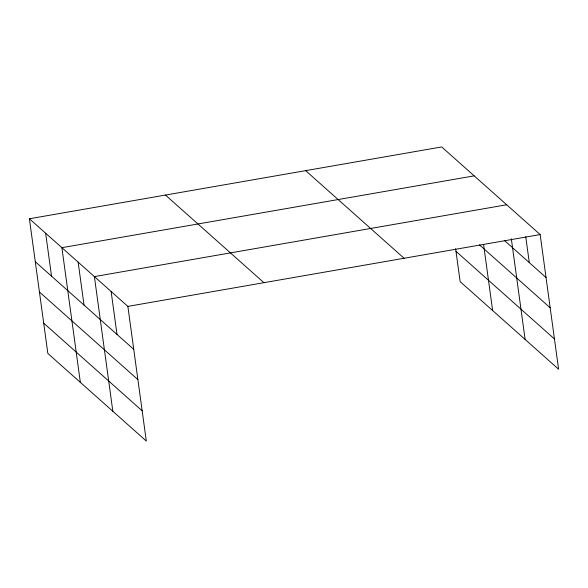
<?xml version="1.0" encoding="UTF-8"?>
<svg xmlns="http://www.w3.org/2000/svg" width="588" height="588" viewBox="0 0 588 588"><rect width="100%" height="100%" fill="white"/><g stroke="black" fill="none" stroke-linecap="round" stroke-linejoin="round"><path stroke-width="0.88" d="M29.4 218.765L127.868 306.385L146.309 441.059L47.848 353.439L29.4 218.765L441.691 146.941L540.151 234.561L558.6 369.235L460.132 281.615L455.626 248.673M474.178 175.856L61.894 247.68L80.343 382.354M506.672 204.771L94.389 276.595L112.837 411.269M127.868 306.385L540.151 234.561M504.43 240.492L546.039 277.514M479.47 244.858L550.184 307.781M455.987 251.341L554.455 338.967M305.635 170.638L404.096 258.264M165.456 195.062L263.916 282.688M35.28 261.711L133.748 349.338M39.433 291.986L137.893 379.605M43.703 323.172L142.164 410.791M525.738 236.67L529.296 262.615M511.332 238.772L525.121 339.445M483.601 244.623L492.626 310.53M111.125 291.494L117.012 334.44M78.138 262.138L84.025 305.091M45.644 233.223L51.531 276.169"/></g></svg>
